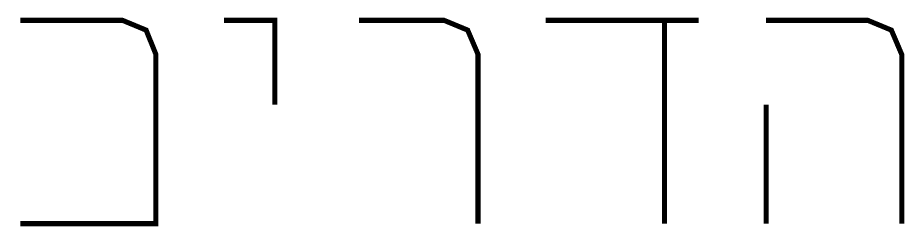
# Model space of a CAD drawing. Extents: x 489 to 720, y 1028 to 1176.
# Drawn here: x 664.269 to 666.014, y 1148.011 to 1148.421 of the extents above; entities that cross this region are included whole.
import ezdxf

# ---------------------------------------------------------------- set-up
doc = ezdxf.new("R2010")
doc.units = 0
doc.header["$MEASUREMENT"] = 0
doc.layers.add('M2802', color=7, linetype='Continuous')

msp = doc.modelspace()

# ---------------------------------------------------------------- linework, layer by layer
at = {"layer": 'M2802', "color": 92, "linetype": 'Continuous', "ltscale": 0.045455, "const_width": 0.01}
for points in [[(664.2736, 1148.0165), (664.5406, 1148.0165), (664.5406, 1148.3495), (664.5213, 1148.3972), (664.4747, 1148.4165), (664.2736, 1148.4165)], [(664.6747, 1148.4165), (664.7747, 1148.4165), (664.7747, 1148.2506)], [(665.1747, 1148.0165), (665.1747, 1148.3495), (665.1543, 1148.3972), (665.1077, 1148.4165), (664.9406, 1148.4165)], [(665.3077, 1148.4165), (665.6088, 1148.4165)], [(665.5418, 1148.4165), (665.5418, 1148.0165)], [(666.0088, 1148.0165), (666.0088, 1148.3495), (665.9884, 1148.3972), (665.9418, 1148.4165), (665.7418, 1148.4165)], [(665.7418, 1148.0165), (665.7418, 1148.2506)]]:
    msp.add_lwpolyline(points, dxfattribs=at)

doc.saveas('drawing.dxf')
